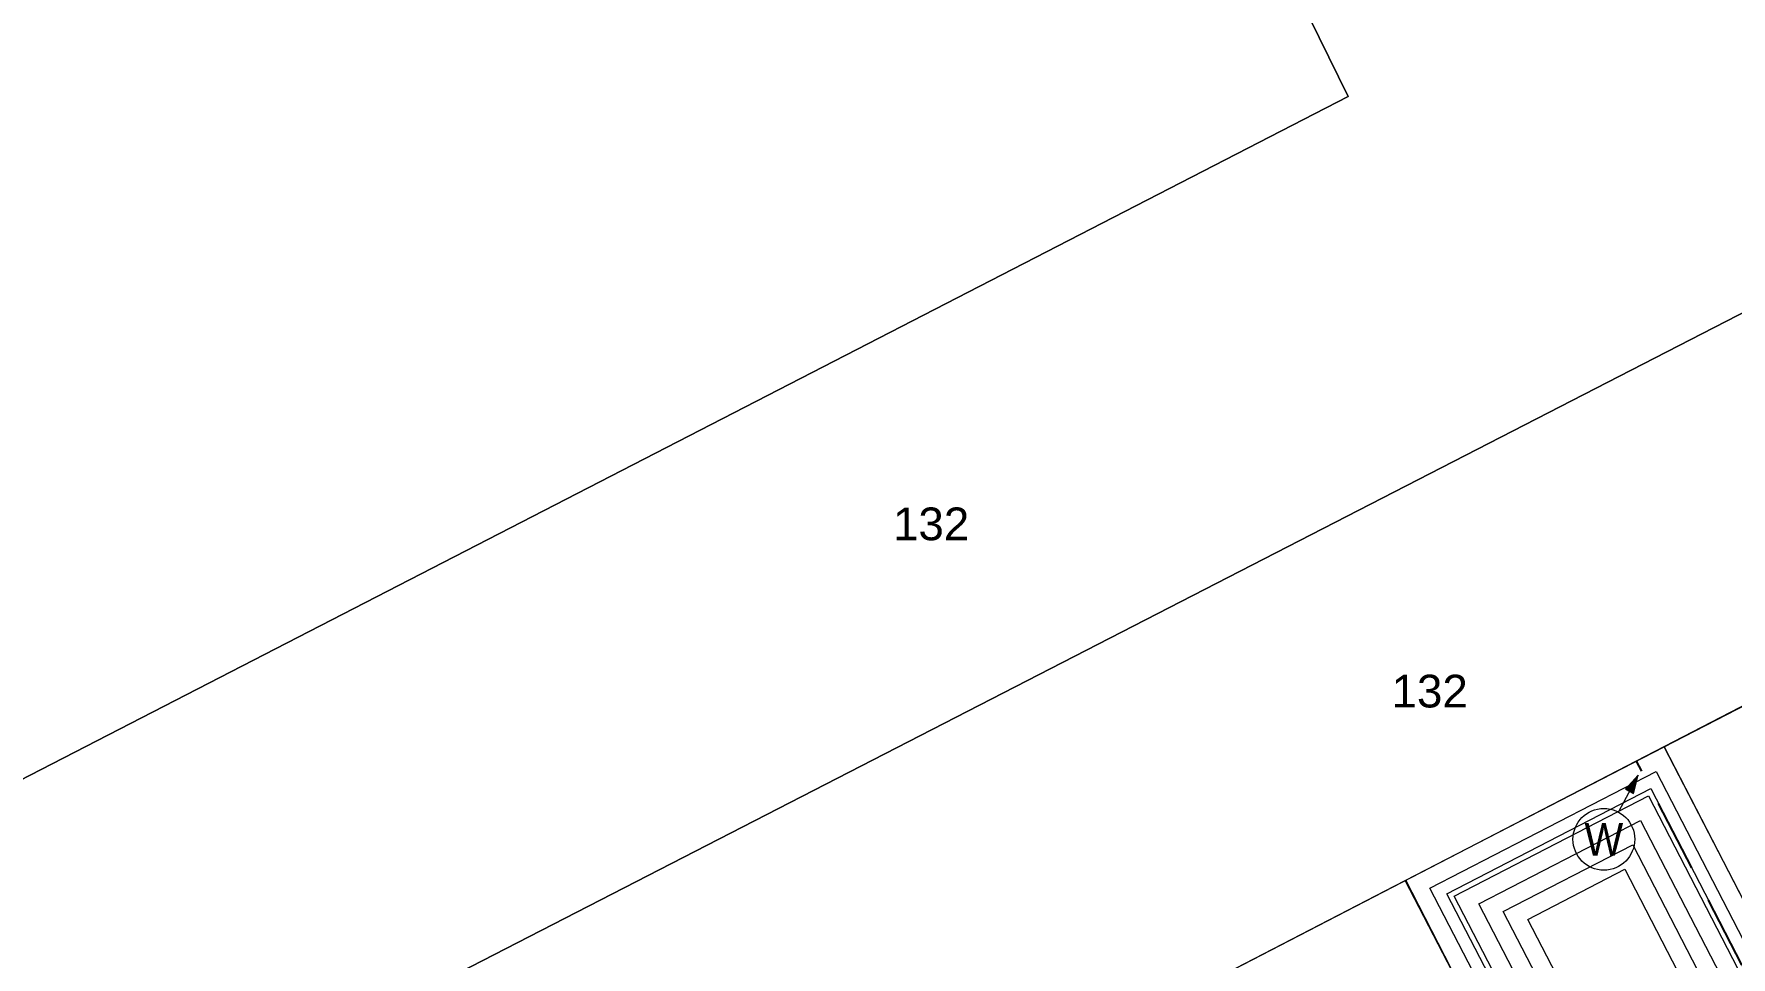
# Model space of a CAD drawing. Header units: metres. Extents: x 0 to 304202, y 0 to 6270858.
# Drawn here: x 303777.1 to 303870.5, y 6270655.2 to 6270706 of the extents above; entities that cross this region are included whole.
import ezdxf
from ezdxf.enums import TextEntityAlignment as Align

# ---------------------------------------------------------------- set-up
doc = ezdxf.new("R2010")
doc.units = ezdxf.units.M
doc.linetypes.add('IE Trench LV', pattern=[6, 4, -2])
doc.layers.get('0').update_dxf_attribs({"color": 6})
doc.layers.add('_User Miscellaneous10', color=252, linetype='Continuous', lineweight=13, plot=False, transparency=0.65)
for name, color, linetype, lineweight in [('_User Miscellaneous2', 31, 'Continuous', 13), ('Cadastre Developer_SP_NEW', 92, 'Continuous', 15), ('Cadastre Land Parcels_SP_EXT', 118, 'Continuous', 15)]:
    doc.layers.add(name, color=color, linetype=linetype, lineweight=lineweight)
doc.layers.add('Trench_SP_NEW', color=2, linetype='Continuous')
doc.styles.get("Standard").update_dxf_attribs({"font": 'arial.ttf'})

# ---------------------------------------------------------------- blocks, each defined once
blk = doc.blocks.new('*U347')
h = blk.add_hatch(color=256)
h.dxf.hatch_style = 1
h.paths.add_polyline_path([(1.197, 2.762), (1.637, 2.526), (1.889, 3.526)])
blk.add_line((1.889, 3.526), (0.827, 1.542))
at = {"flags": 128}
blk.add_lwpolyline([(1.197, 2.762), (1.637, 2.526), (1.889, 3.526), (1.197, 2.762)], dxfattribs=at)
blk.add_circle((0, 0), 1.7)
at = {"width": 0.9}
blk.add_attdef('CODE', text='', height=1.8, dxfattribs=at).set_placement((0, 0), align=Align.MIDDLE_CENTER)
at = {"flags": 1}
blk.add_attdef('Z', (0, 0), '', height=0.2, dxfattribs=at)

msp = doc.modelspace()

# ---------------------------------------------------------------- linework, layer by layer
at = {"layer": '_User Miscellaneous10', "flags": 128}
for points in [[(303696.853, 6270542.769), (303741.208, 6270565.737), (303778.052, 6270584.816), (303835.001, 6270614.306), (303862.803, 6270628.702), (303864.948, 6270635.443), (303852.537, 6270659.41), (303866.776, 6270666.761), (303879.144, 6270642.805), (303885.891, 6270640.658), (303895.659, 6270645.716), (303903.004, 6270631.501), (303893.236, 6270626.443), (303891.091, 6270619.702), (303903.467, 6270595.826), (303915.567, 6270572.356), (303901.515, 6270565.111), (303886.898, 6270592.961), (303876.883, 6270612.345), (303870.147, 6270614.488), (303795.722, 6270575.948), (303744.112, 6270549.223)], [(303697.313, 6270541.881), (303741.668, 6270564.849), (303778.512, 6270583.928), (303835.461, 6270613.418), (303863.63, 6270628.005), (303866.026, 6270635.535), (303853.886, 6270658.981), (303866.346, 6270665.414), (303878.445, 6270641.977), (303885.983, 6270639.579), (303895.23, 6270644.368), (303901.657, 6270631.93), (303892.408, 6270627.141), (303890.012, 6270619.61), (303902.578, 6270595.367), (303914.22, 6270572.786), (303901.939, 6270566.455), (303887.785, 6270593.423), (303877.581, 6270613.172), (303870.056, 6270615.566), (303795.262, 6270576.836), (303743.653, 6270550.111)], [(303697.773, 6270540.993), (303742.127, 6270563.961), (303778.972, 6270583.04), (303835.921, 6270612.53), (303864.458, 6270627.307), (303867.105, 6270635.627), (303855.234, 6270658.551), (303865.916, 6270664.066), (303877.747, 6270641.15), (303886.075, 6270638.501), (303894.801, 6270643.02), (303900.31, 6270632.359), (303891.581, 6270627.839), (303888.933, 6270619.518), (303901.69, 6270594.908), (303912.873, 6270573.217), (303902.363, 6270567.799), (303888.672, 6270593.885), (303878.279, 6270613.999), (303869.964, 6270616.645), (303794.802, 6270577.724), (303743.193, 6270550.999)], [(303698.233, 6270540.105), (303742.587, 6270563.073), (303779.431, 6270582.152), (303836.381, 6270611.642), (303865.285, 6270626.609), (303868.184, 6270635.719), (303856.582, 6270658.122), (303865.486, 6270662.719), (303877.049, 6270640.323), (303886.166, 6270637.422), (303894.372, 6270641.671), (303898.963, 6270632.787), (303890.753, 6270628.536), (303887.855, 6270619.426), (303900.802, 6270594.448), (303911.526, 6270573.647), (303902.787, 6270569.143), (303889.559, 6270594.347), (303878.977, 6270614.826), (303869.872, 6270617.723), (303794.343, 6270578.612), (303742.733, 6270551.887)], [(303698.693, 6270539.217), (303743.047, 6270562.185), (303779.891, 6270581.264), (303836.841, 6270610.754), (303866.113, 6270625.912), (303869.262, 6270635.811), (303857.931, 6270657.693), (303865.057, 6270661.372), (303876.35, 6270639.496), (303886.258, 6270636.344), (303893.943, 6270640.323), (303897.616, 6270633.216), (303889.926, 6270629.234), (303886.776, 6270619.334), (303899.913, 6270593.989), (303910.178, 6270574.078), (303903.211, 6270570.486), (303890.446, 6270594.809), (303879.675, 6270615.654), (303869.78, 6270618.802), (303793.883, 6270579.5), (303742.273, 6270552.775)], [(303699.153, 6270538.329), (303743.507, 6270561.297), (303780.351, 6270580.376), (303837.301, 6270609.866), (303866.94, 6270625.214), (303870.341, 6270635.902), (303859.279, 6270657.264), (303864.627, 6270660.024), (303875.652, 6270638.669), (303886.35, 6270635.265), (303893.514, 6270638.975), (303896.268, 6270633.644), (303889.099, 6270629.932), (303885.697, 6270619.242), (303899.025, 6270593.53), (303908.831, 6270574.509), (303903.636, 6270571.83), (303891.333, 6270595.271), (303880.373, 6270616.481), (303869.689, 6270619.881), (303793.423, 6270580.388), (303741.813, 6270553.663)]]:
    msp.add_lwpolyline(points, dxfattribs=at)
at = {"layer": '_User Miscellaneous10', "color": 4, "flags": 128}
msp.add_lwpolyline([(303697.635, 6270541.259), (303741.989, 6270564.227), (303778.834, 6270583.306), (303835.783, 6270612.796), (303864.21, 6270627.516), (303866.781, 6270635.599), (303854.83, 6270658.68), (303866.045, 6270664.47), (303877.957, 6270641.398), (303886.047, 6270638.824), (303894.93, 6270643.424), (303900.714, 6270632.23), (303891.829, 6270627.629), (303889.257, 6270619.546), (303901.957, 6270595.045), (303913.277, 6270573.088), (303902.236, 6270567.396), (303888.406, 6270593.746), (303878.07, 6270613.751), (303869.991, 6270616.321), (303794.94, 6270577.458), (303743.331, 6270550.733)], dxfattribs=at)
at = {"layer": 'Cadastre Developer_SP_NEW'}
for p, q in [((303656.155, 6270557.718), (303880.975, 6270674.136)), ((303866.767, 6270666.778), (303879.156, 6270642.801)), ((303864.948, 6270635.443), (303852.559, 6270659.421))]:
    msp.add_line(p, q, dxfattribs=at)
at = {"layer": 'Cadastre Land Parcels_SP_EXT', "linetype": 'Continuous'}
for points in [[(304010.386, 6270762.295), (303961.56, 6270857.9), (303895.621, 6270824.029), (303811.005, 6270780.664), (303849.391, 6270702.558), (303758.383, 6270655.696), (303638.3, 6270593.86), (303647.849, 6270575.842), (303804.97, 6270656.652), (304010.386, 6270762.295)], [(303758.383, 6270655.696), (303849.391, 6270702.558), (303811.005, 6270780.664), (303803.979, 6270777.035), (303715.143, 6270731.471), (303620.263, 6270682.879), (303597.477, 6270671.105), (303607.261, 6270652.593), (303609.883, 6270647.632), (303638.3, 6270593.86), (303758.383, 6270655.696)], [(304055.717, 6270673.533), (304010.386, 6270762.295), (303804.97, 6270656.652), (303647.849, 6270575.842), (303657.148, 6270558.232), (303851.968, 6270659.115), (303885.585, 6270676.473), (303894.021, 6270658.478), (303920.997, 6270604.122), (304031.986, 6270661.306), (304055.717, 6270673.533)]]:
    msp.add_lwpolyline(points, close=True, dxfattribs=at)
at = {"layer": 'Trench_SP_NEW', "linetype": 'IE Trench LV', "flags": 128}
msp.add_lwpolyline([(303891.79, 6270641.798), (303886.047, 6270638.824), (303877.957, 6270641.398), (303866.045, 6270664.47), (303865.265, 6270665.981)], dxfattribs=at)

# ---------------------------------------------------------------- block references
at = {"layer": '_User Miscellaneous2', "color": 6}
msp.add_blockref('*U347', (303863.464, 6270661.675), dxfattribs=at).add_auto_attribs({'CODE': 'W'})

# ---------------------------------------------------------------- texts
at = {"layer": 'Cadastre Land Parcels_SP_EXT'}
for p in [(303824.343, 6270678.138), (303851.783, 6270668.932)]:
    msp.add_text('132', height=1.8, dxfattribs=at).set_placement(p)

doc.saveas('drawing.dxf')
